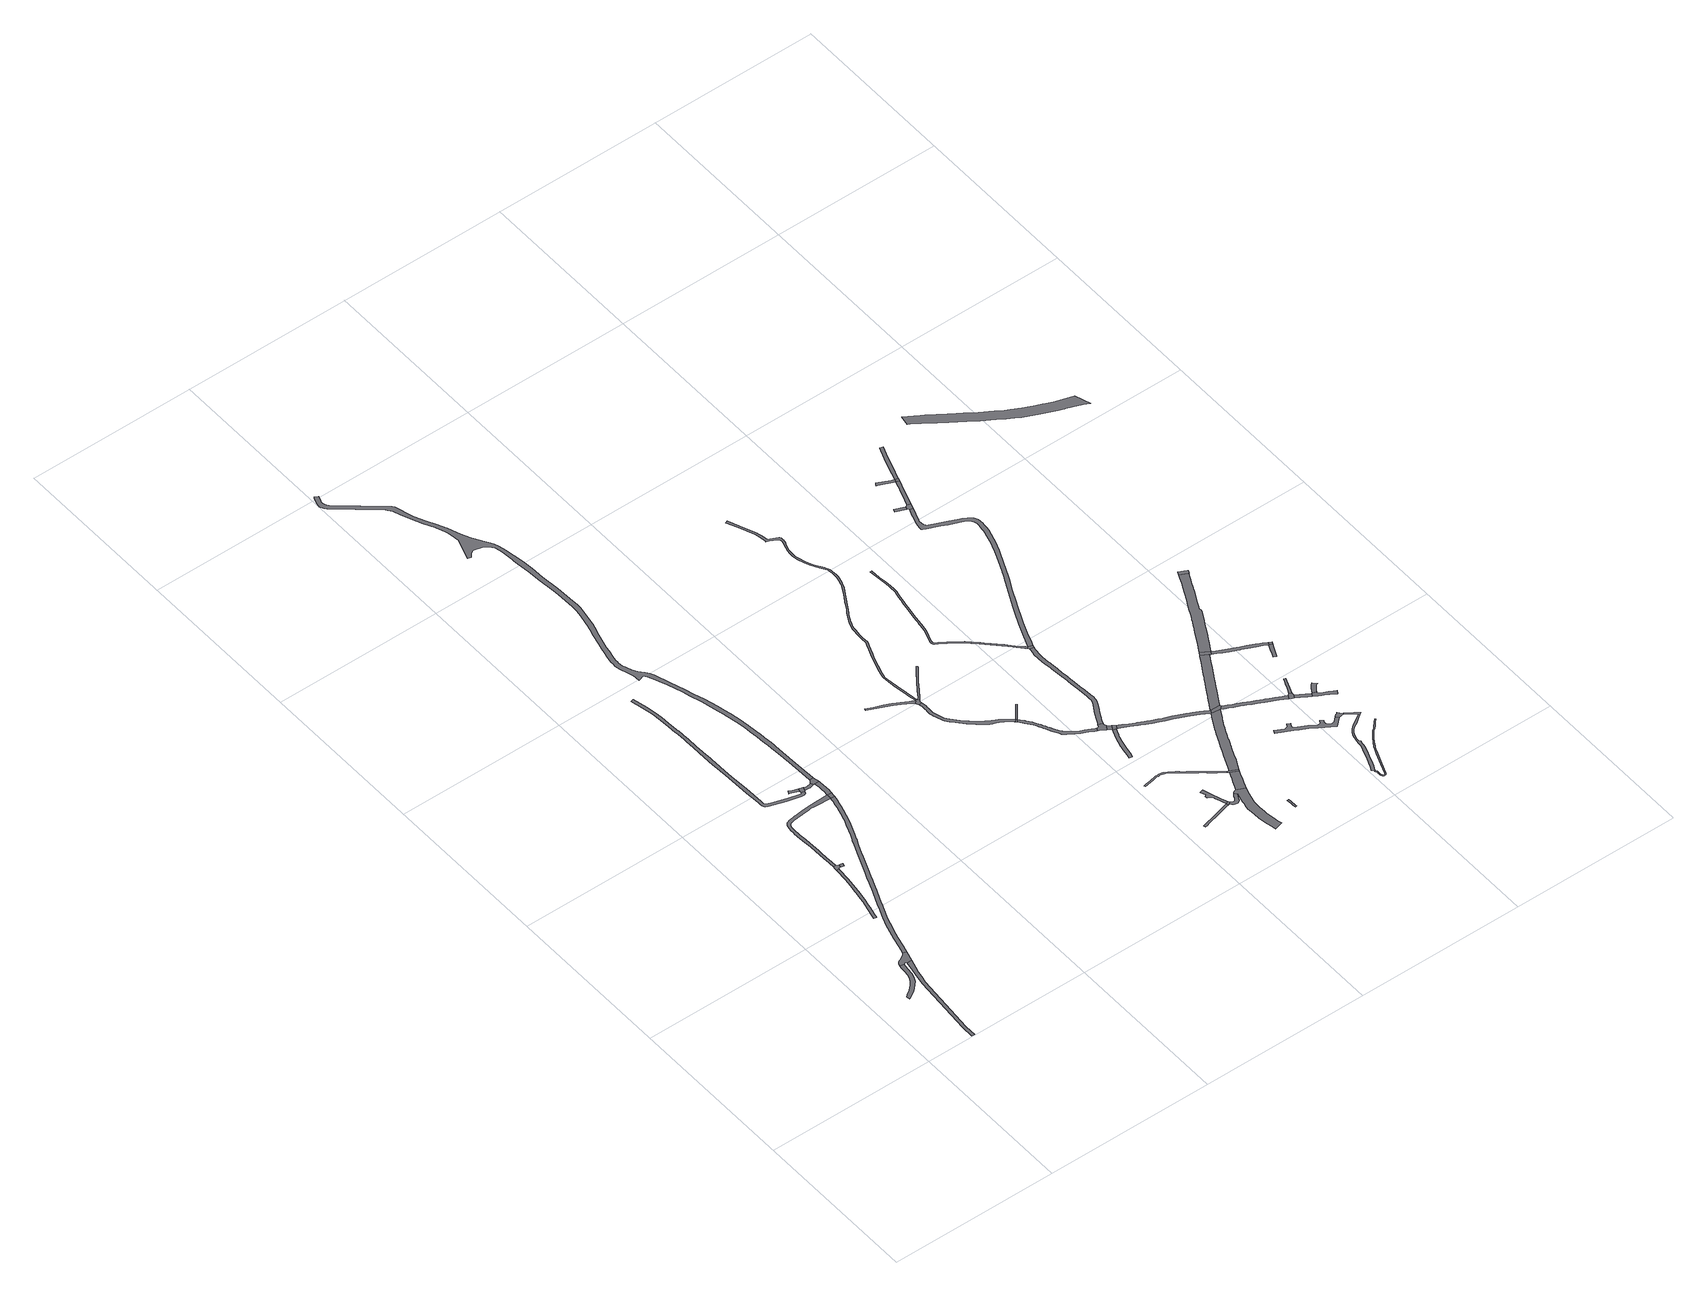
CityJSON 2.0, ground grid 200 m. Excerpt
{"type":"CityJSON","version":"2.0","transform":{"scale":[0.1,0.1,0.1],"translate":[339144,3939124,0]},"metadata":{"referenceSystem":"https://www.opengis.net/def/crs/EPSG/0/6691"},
"CityObjects":{
"road1":{"type":"Road","attributes":{"RoadStructureAttribute.sectionType":"1"},"geometry":[{"type":"MultiSurface","lod":"1","boundaries":[[[0,1,2,3,4,5,6,7,8,9,10,11,12,13,14,15,16,17,18,19,20]]]}]},
"road2":{"type":"Road","attributes":{"RoadStructureAttribute.sectionType":"1"},"geometry":[{"type":"MultiSurface","lod":"1","boundaries":[[[21,22,23,24,25,26,27,28,29,30,31,32,33,34,35]]]}]},
"road3":{"type":"Road","geometry":[{"type":"MultiSurface","lod":"1","boundaries":[[[34,36,37,38,39,40,41,42,43,10,9,44,45,46,47,35]]]}]},
"road4":{"type":"Road","attributes":{"RoadStructureAttribute.sectionType":"1"},"geometry":[{"type":"MultiSurface","lod":"1","boundaries":[[[48,49,50,51,52,53,54,55,56,57,58,59,60,61,62,63,64,65,66,67,68,69,70,71]]]}]},
"road5":{"type":"Road","geometry":[{"type":"MultiSurface","lod":"1","boundaries":[[[70,72,73,74,75,76,77,78,79,80,81,82,83,71]]]}]},
"road6":{"type":"Road","geometry":[{"type":"MultiSurface","lod":"1","boundaries":[[[75,84,85,86,87,76]]]}]},
"road7":{"type":"Road","attributes":{"RoadStructureAttribute.sectionType":"1"},"geometry":[{"type":"MultiSurface","lod":"1","boundaries":[[[88,89,90,91,92,93,94,95,96,97,98,99,100,101,102,103,104,105,106,107,108,109,110,111,112,113,114,115,116,117,118,119,120,121,37,36,122,123,124,125,126,127,128,129,130,131,132,133,134,135,136,137,138,139,140,141,142,143,144,145,146,147,148,149,150,151,152,153]]]}]},
"road8":{"type":"Road","attributes":{"RoadStructureAttribute.sectionType":"1"},"geometry":[{"type":"MultiSurface","lod":"1","boundaries":[[[154,155,156,157,158,159,160,161,162,163,164,165,166,167,168,169,170,171,172,173,174,175,176,177,178,179,180,181,88,182,183,184,185,186,187,188,189,190,191,192,193,194,195,196,197,198,199,200,201,202,203,204,205,206,207,208,209,210,81,80]]]}]},
"road9":{"type":"Road","geometry":[{"type":"MultiSurface","lod":"1","boundaries":[[[211,212,213,214,215,216,217,218,219]]]}]},
"road10":{"type":"Road","geometry":[{"type":"MultiSurface","lod":"1","boundaries":[[[220,221,222,211,219,223,224,225,226]]]}]},
"road11":{"type":"Road","attributes":{"RoadStructureAttribute.sectionType":"1"},"geometry":[{"type":"MultiSurface","lod":"1","boundaries":[[[225,227,228,229,230,231,232,233,234,235,236,237,238,239,240,241,242,243,244,245,246,247,248,249,250,251,252,253,254,255,256,257,258,259,260,261,262,263,264,265,266,267,268,269,270,271,272,273,274,275,276,277,278,279,280,281,282,283,284,285,226]]]}]},
"road12":{"type":"Road","attributes":{"RoadStructureAttribute.sectionType":"1"},"geometry":[{"type":"MultiSurface","lod":"1","boundaries":[[[286,287,288,289,290,291,292,293,294,222,221]]]}]},
"road13":{"type":"Road","geometry":[{"type":"MultiSurface","lod":"1","boundaries":[[[295,296,182,88,153]]]}]},
"road14":{"type":"Road","attributes":{"RoadStructureAttribute.sectionType":"1"},"geometry":[{"type":"MultiSurface","lod":"1","boundaries":[[[297,298,299,300,301,182,296,302,303,304,305,306,307,308,309]]]}]},
"road15":{"type":"Road","geometry":[{"type":"MultiSurface","lod":"1","boundaries":[[[308,310,311,312,313,314,290,289,315,309]]]}]},
"road16":{"type":"Road","geometry":[{"type":"MultiSurface","lod":"1","boundaries":[[[316,317,318,319,320,321,322,323,324,325,326,327,328,329,330,331,332,333,334,335,336,337,338,339,340,341,342,343,344,345,346,347,348,349,350,351,352,353,354,355,356,357,358,359,360,361,362,363,364,365,366,367,368,369,370,371,372,373,374,375,376,377,378,379,380,381,382,383,384,385,386,387,388,389,390,391,392,393,394,395,396,397,398,399,400,401,402,403,404,405,406,407,408,409,410,411,412,413,414,415,416,417,418,419,420,421,312,311,422,423,424,425,426,427,428,429,430,431,432,433,434,435,436,437,438,439,440,441,442,443,444,445,446,447,448,449,450,451,452,453,454,455,456,457,458,459,460,461,462,463,464,465,466,467,468,469,470,471,472,473,474,475,476,477,478,479,480,481,482,483,484,485,486,487,488,489,490,491,492,493,494,495,496,497,498,499,500,501,502,503,504]]]}]},
"road17":{"type":"Road","attributes":{"RoadStructureAttribute.sectionType":"1"},"geometry":[{"type":"MultiSurface","lod":"1","boundaries":[[[505,506,507,508,509,510,511,512,513,514,515,516,517,518,519,520,521,522]]]}]},
"road18":{"type":"Road","geometry":[{"type":"MultiSurface","lod":"1","boundaries":[[[523,524,525,526,522,521,527,528,529,530,531,532]]]}]},
"road19":{"type":"Road","attributes":{"RoadStructureAttribute.sectionType":"1"},"geometry":[{"type":"MultiSurface","lod":"1","boundaries":[[[533,534,535,536,537,538,539,540,541,542,543,544,545,546,547,548,549,550,551,552,553,554,555,556,557,558,559,560,561,562,563,564,530,529,565,566,567,568,569,570,571,572,573,574,575,576,577,578,579,580,581,582,583,584,585,586,587,588,589,590,591,592,593,594,595,596,597,598,599,600]]]}]},
"road20":{"type":"Road","attributes":{"RoadStructureAttribute.sectionType":"1"},"geometry":[{"type":"MultiSurface","lod":"1","boundaries":[[[601,602,603,604,605,606,607,608,609,610,611,612,523,532]]]}]},
"road21":{"type":"Road","geometry":[{"type":"MultiSurface","lod":"1","boundaries":[[[600,613,614,533]]]}]},
"road22":{"type":"Road","attributes":{"RoadStructureAttribute.sectionType":"1"},"geometry":[{"type":"MultiSurface","lod":"1","boundaries":[[[615,616,617,618,619,620,621,622,623,624,625,626,627,628,629,630,631,632,633,634,635,636,637,638]]]}]},
"road23":{"type":"Road","attributes":{"RoadStructureAttribute.sectionType":"1"},"geometry":[{"type":"MultiSurface","lod":"1","boundaries":[[[639,640,641,642,643,533,614]]]}]},
"road24":{"type":"Road","attributes":{"RoadStructureAttribute.sectionType":"1"},"geometry":[{"type":"MultiSurface","lod":"1","boundaries":[[[613,644,645,646,647,648,649,650,651,652,653,654,655,656,657,658,659,660,661,662,663,664,665,666,667,668,669,670,671,672,673,674,675,676,677,678,679,680,681,682,683,684,685,686,687,688,689,690,691,692,693,694,695,696,697,698,699,614]]]}]},
"road25":{"type":"Road","attributes":{"RoadStructureAttribute.sectionType":"1"},"geometry":[{"type":"MultiSurface","lod":"1","boundaries":[[[700,701,702,703,704,705,706,707,708,709,710,711,712,713,714,715]]]}]},
"road26":{"type":"Road","geometry":[{"type":"MultiSurface","lod":"1","boundaries":[[[716,717,715,714,615,638,718]]]}]},
"road27":{"type":"Road","attributes":{"RoadStructureAttribute.sectionType":"1"},"geometry":[{"type":"MultiSurface","lod":"1","boundaries":[[[719,720,721,722,723,724,725,726,727,728,729,730,731,732,733,734,735,736,737,738,739,740,741,742,743,744,745,746,747,748,749,750,751,752,753,754,755,756,757,758,759,760,761,762,763,764,765,766,767,768,769,770,771,772,773,774,775,776,777,778,779,780,781,782,783,784,785,786,787,788,789,790,791,792,793,794,795,796,797,798,799,800,801,802,803,804,805,806,807,808,809,810,811,812,813,814,815,816,817,818,819,820,525,524,821,822,823,824,825,826,827,828,829,830,831,832,833,834,835,836,837,838,839,840,841,842,843,844,845,846,847,848,849,850,851,852,853,854,855,856,857,858,859,860,861,862,863,864,865,866,867,868,869,870,871,872,873,874,875,876,877,878,879,880,881,882,883,884,885,886,887,888,889,890,891,892,893,894,895,896,897,898,899,900,901,902,903,904,905,906,907,908,909,910,911,912,913,914,915,916,917,918,919,920]]]}]},
"road28":{"type":"Road","attributes":{"RoadStructureAttribute.sectionType":"1"},"geometry":[{"type":"MultiSurface","lod":"1","boundaries":[[[921,922,923,924,925,926,927,928,929,930,931,932,933,934,935,936,937,938,939,940,941,942,943,944,945,946,947,948,949,950,951,952,953,954,955,956,957,958,959,960,961,962,963,964,965,966,967,968,969,970,971,972,973,974,975,976,977]]]}]},
"road29":{"type":"Road","attributes":{"RoadStructureAttribute.sectionType":"1"},"geometry":[{"type":"MultiSurface","lod":"1","boundaries":[[[978,979,980,981,982,983,984,985,986,987,988,989,990,991,992,993,994,995,996,716,718]]]}]},
"road30":{"type":"Road","attributes":{"RoadStructureAttribute.sectionType":"1"},"geometry":[{"type":"MultiSurface","lod":"1","boundaries":[[[997,998,999,1000,1001,1002,1003,1004,1005,1006,1007,1008,1009,1010,1011,1012,1013,1014,1015,1016,1017,1018,1019,1020,1021]]]}]},
"road31":{"type":"Road","attributes":{"function":"2","RoadStructureAttribute.sectionType":"1"},"geometry":[{"type":"MultiSurface","lod":"1","boundaries":[[[1022,1023,1024,989,988,1025,1026,1027,1028,1029,1030,1031,1032,1033,1034,1035,1036,1037,1038,1039,1040,1041,1042,1043,1044,1045,1046,1047,1048,1049,1050,1051,1052,1053,1054,1055,1056,1057,1058,1059,1060,1061,1062,1063,1064]]]}]},
"road32":{"type":"Road","geometry":[{"type":"MultiSurface","lod":"1","boundaries":[[[1065,1066,673,672,1067,1068,1069,1070,1071,1072]]]}]},
"road33":{"type":"Road","attributes":{"RoadStructureAttribute.sectionType":"1"},"geometry":[{"type":"MultiSurface","lod":"1","boundaries":[[[1073,1074,1075,1076,1077,1078,1069,1068]]]}]},
"road34":{"type":"Road","geometry":[{"type":"MultiSurface","lod":"1","boundaries":[[[1079,1076,1075,1021,1020,1080,1081]]]}]},
"road35":{"type":"Road","geometry":[{"type":"MultiSurface","lod":"1","boundaries":[[[1063,1082,1083,1084,1085,1086,1087,1088,1089,1090,1091,1092,1093,1094,1095,1096,1097,1064]]]}]},
"road36":{"type":"Road","geometry":[{"type":"MultiSurface","lod":"1","boundaries":[[[1098,1099,1100,1101,1102,1103,1104,1105,1106,1107,1108]]]}]},
"road37":{"type":"Road","geometry":[{"type":"MultiSurface","lod":"1","boundaries":[[[1109,921,977,1090,1089,1110,1111]]]}]},
"road38":{"type":"Road","attributes":{"RoadStructureAttribute.sectionType":"1"},"geometry":[{"type":"MultiSurface","lod":"1","boundaries":[[[1112,1113,1114,1115,1116,1117,1118,1119,1120,1121,1122,1123,1124,1125,1126,1127,1128,1129,1130,1131,1132,1133,1134,1135,1136,1137,1138,1139,1140,1141,1142,1143,1144,1145,1146,1147,1148,1149,1150,1151,1152,1153,1154,1155,1156,1157,1158,1159,1160,1161,1162,1163,1164,1165,1166,1167,1168,1169,1170,1171,1172,1173,1174,1175,1176,1177,1065,1072]]]}]},
"road39":{"type":"Road","attributes":{"RoadStructureAttribute.sectionType":"1"},"geometry":[{"type":"MultiSurface","lod":"1","boundaries":[[[1178,1179,1180,1181,1182,1183,1184,1185,1186,1187,1188,1189,1190,1191,1192,1193,1194,1195,1196,1197,1198,1199,1200,1201,1202,1203,1204,1205,1206,1207,1208,1209,1210,1211,1212,1213,1214,1215,1216,1217,1218,1219,1220,1221,1222,1223,1224,1225,1226,1227,1228,1229,1230,1231,1232,1233,1234,1235,1236,1237,1238,1239,1240,1241,1242,1243,1244,1245,1246,1247,1248,1249,1250,1251,1252,1253,1254,1255,1256,1257,1258,1259,1260,1261,1262,1263,1264,1265,1266]]]}]},
"road40":{"type":"Road","attributes":{"RoadStructureAttribute.sectionType":"1"},"geometry":[{"type":"MultiSurface","lod":"1","boundaries":[[[1267,1268,1269,1270,1271,1272,1273,1274,1275,1276,1277,1278,1279,1280,1281,1282,1283,1284,1285,1286,1287,1288,1081,1080,1289,1290,1291,1292,1293,1294,1295,1296,1297,1298,1299,1300,1301,1302,1303,1304,1305,1306,1307]]]}]},
"road41":{"type":"Road","geometry":[{"type":"MultiSurface","lod":"1","boundaries":[[[1142,1308,1309,1310,1266,1265,1311,1143]]]}]},
"road42":{"type":"Road","attributes":{"function":"2","RoadStructureAttribute.sectionType":"1"},"geometry":[{"type":"MultiSurface","lod":"1","boundaries":[[[1306,1312,1313,1314,1315,1316,1317,1318,1319,1320,1321,1322,1323,1324,1325,1326,1327,1328,1329,1111,1110,1330,1331,1332,1333,1334,1335,1336,1337,1338,1339,1340,1341,1342,1343,1344,1345,1346,1347,1348,1349]]]}]},
"road43":{"type":"Road","geometry":[{"type":"MultiSurface","lod":"1","boundaries":[[[1350,1351,1307,1306,1349]]]}]},
"road44":{"type":"Road","attributes":{"function":"2","RoadStructureAttribute.sectionType":"1"},"geometry":[{"type":"MultiSurface","lod":"1","boundaries":[[[1352,1353,1354,1355,1356,1357,1358,1359,1360,1361,1362,1363,1364,1365,1366,1367,1307,1351,1368,1369,1370,1371,1372,1373,1374,1375,1376,1377,1378,1379,1380,1381]]]}]},
"road45":{"type":"Road","attributes":{"RoadStructureAttribute.sectionType":"1"},"geometry":[{"type":"MultiSurface","lod":"1","boundaries":[[[1382,1383,1384,1385,1386,1387,1388,1389,1390,1391,1392,1393,1394,1395,1396,1397,1398,1399,1400,1401,1402,1403,1404,1405,1406,1407,1408,1409,1410,1411,1412,1413,1414,1415,1416,1417,1418,1419,1420,1421,1422,1423,1424,1425,1426,1427,1428,1429,1430,1431,1432,1433,1434,1435,1436,1437,1438,1439,1440,1441,1442,1443,1444,1445,1446,1447,1448,1449,1450,1451,1452,1453,1454,1455,1456,1457,1458,1459,1460,1461,1462,1463,1464,1465,1466,1467,1468,1469,1470,1471,1472,1473,1474,1475,1476,1477,1478,1479,1266,1310]]]}]},
"road46":{"type":"Road","attributes":{"RoadStructureAttribute.sectionType":"1"},"geometry":[{"type":"MultiSurface","lod":"1","boundaries":[[[1480,1481,1482,1483,1484,1485,1486,1487,1488,1489,1490,1491,1492,1493,1494,1495,1350,1349,1496,1497,1498,1499,1500,1501,1502,1503,1504,1505,1506,1507,1508,1509,1510,1511,1512,1513,1514]]]}]},
"road47":{"type":"Road","geometry":[{"type":"MultiSurface","lod":"1","boundaries":[[[1515,1516,1517,1518,1519,1520,1521,1522,1523,1524,1525,1526,1527,1528,1529,1530,1531,1532,1533,1534,1535,1536,1537,1538,1539,1540]]]}]},
"road48":{"type":"Road","geometry":[{"type":"MultiSurface","lod":"1","boundaries":[[[1541,1542,1543,1544]]]}]},
"road49":{"type":"Road","attributes":{"RoadStructureAttribute.sectionType":"1"},"geometry":[{"type":"MultiSurface","lod":"1","boundaries":[[[1545,1546,1547,1548,1549,1550,1551,1552,1553,1554,1555,1556,1557,1558,1559,1560,1561,1562,1563,1564,1565,1566,1567,1568,1569,1570,1571,1572,1573,1574,1575,1576,1577,1578,1579,1580,1581,1582,1583,1584,1585,1586,1587,1588,1589,1590,1591,1592,1593,1594,1595,1596,1597,1598,1599,1600,1601,1602]]]}]},
"road50":{"type":"Road","attributes":{"RoadStructureAttribute.sectionType":"1"},"geometry":[{"type":"MultiSurface","lod":"1","boundaries":[[[1603,1604,1605,1606,1607,1608,1609,1610,1611,1612,1613,1614,1615,1616,1617,1618,1619,1620,1621,1622,1623,1624,1625,1626,1627,1628,1629,1630,1631,1632,1633,1634,1635,1636,1637,1638,1639,1640,1641,1642,1643,1644,1645,1646,1647,1648,1649,1650,1651,1652,1653,1654,1655,1656,1657,1658,1659,1660,1661,1662,1663,1664,1665,1666,1667,1668,1669,1670,1671,1672,1673]]]}]},
"road51":{"type":"Road","geometry":[{"type":"MultiSurface","lod":"1","boundaries":[[[1674,1675,1426,1425,1676,1677,1541,1544]]]}]},
"road52":{"type":"Road","geometry":[{"type":"MultiSurface","lod":"1","boundaries":[[[1678,1352,1381,1679,1680]]]}]},
"road53":{"type":"Road","geometry":[{"type":"MultiSurface","lod":"1","boundaries":[[[1681,1682,1514,1513,1683,1684,1685]]]}]},
"road54":{"type":"Road","geometry":[{"type":"MultiSurface","lod":"1","boundaries":[[[1539,1642,1641,1686,1687,1688,1689,1690,1540]]]}]},
"road55":{"type":"Road","attributes":{"RoadStructureAttribute.sectionType":"1"},"geometry":[{"type":"MultiSurface","lod":"1","boundaries":[[[1684,1691,1692,1693,1694,1695,1696,1697,1698,1699,1685]]]}]},
"road56":{"type":"Road","attributes":{"RoadStructureAttribute.sectionType":"1"},"geometry":[{"type":"MultiSurface","lod":"1","boundaries":[[[1700,1701,1702,1703,1704,1705,1706,1707,1677,1676,1708,1709,1710]]]}]},
"road57":{"type":"Road","attributes":{"RoadStructureAttribute.sectionType":"1"},"geometry":[{"type":"MultiSurface","lod":"1","boundaries":[[[1711,1712,1713,1714,1715,1716,1717,1718,1719,1720,1682,1681]]]}]},
"road58":{"type":"Road","attributes":{"RoadStructureAttribute.sectionType":"1"},"geometry":[{"type":"MultiSurface","lod":"1","boundaries":[[[1721,1722,1723,1724,1725,1700,1726]]]}]},
"road59":{"type":"Road","geometry":[{"type":"MultiSurface","lod":"1","boundaries":[[[1727,1726,1700,1710]]]}]},
"road60":{"type":"Road","geometry":[{"type":"MultiSurface","lod":"1","boundaries":[[[1728,1729,1730,1731,1732,1733,1734,1735,1736,1737,1738,1739,1697,1696,1740,1741]]]}]},
"road61":{"type":"Road","geometry":[{"type":"MultiSurface","lod":"1","boundaries":[[[1742,1743,1744,1745,1746,1747,1748,1749,1750,1751,1752,1753,1739,1738]]]}]},
"road62":{"type":"Road","attributes":{"RoadStructureAttribute.sectionType":"1"},"geometry":[{"type":"MultiSurface","lod":"1","boundaries":[[[1679,1754,1755,1756,1757,1758,1759,1760,1761,1762,1763,1764,1765,1766,1767,1768,1769,1770,1771,1772,1773,1774,1775,1776,1777,1680]]]}]},
"road63":{"type":"Road","attributes":{"RoadStructureAttribute.sectionType":"1"},"geometry":[{"type":"MultiSurface","lod":"1","boundaries":[[[1727,1778,1779,1780,1781,1782,1783,1784,1785,1786,1787,1788,1726]]]}]},
"road64":{"type":"Road","attributes":{"function":"2","RoadStructureAttribute.sectionType":"1"},"geometry":[{"type":"MultiSurface","lod":"1","boundaries":[[[1789,1790,1791,1792,1793,1794,1795,1796,1797,1798,1799,1800,1801,1802,1803,1804,1805,1806,1807,1808,1809,1810,1811,1812,1813,1814,1815,1816,1817,1818,1819,1820,1821,1822,1823,1824,1825,1826,1827,1828,1829,1830,1831,1832,1678,1680]]]}]},
"road65":{"type":"Road","geometry":[{"type":"MultiSurface","lod":"1","boundaries":[[[1833,1834,1835,1836,1837,1838,1839,1765]]]}]},
"road66":{"type":"Road","geometry":[{"type":"MultiSurface","lod":"1","boundaries":[[[1839,1840,1766,1765]]]}]},
"road67":{"type":"Road","geometry":[{"type":"MultiSurface","lod":"1","boundaries":[[[1841,1842,1810,1809,1843,1844]]]}]},
"road68":{"type":"Road","attributes":{"function":"2","RoadStructureAttribute.sectionType":"1"},"geometry":[{"type":"MultiSurface","lod":"1","boundaries":[[[1845,1846,1847,1848,1849,1850,1851,1852,1853,1854,1855,1856,1857,1858,1859,1860,1861,1862,1863,1864,1865,1866,1867,1868,1869,1870,1871,1872,1873,1874,1875,1876,1877,1878,1879,1880,1881,1882,1883,1884,1885,1886]]]}]}
},
"vertices":[
[403,801,0],[453,833,0],[494,863,0],[552,916,0],[589,961,0],[617,1015,0],[630,1069,0],[639,1138,0],[644,1191,0],[652,1213,0],[604,1227,0],[599,1197,0],[593,1143,0],[585,1077,0],[574,1031,0],[550,986,0],[518,948,0],[464,899,0],[427,871,0],[389,846,0],[392,801,0],
[666,1094,0],[647,988,0],[630,892,0],[585,369,0],[566,154,0],[561,8,0],[601,7,0],[601,152,0],[617,335,0],[665,888,0],[682,973,0],[701,1046,0],[717,1109,0],[746,1214,0],[690,1215,0],
[782,1338,0],[739,1351,0],[719,1328,0],[695,1312,0],[657,1289,0],[641,1282,0],[628,1271,0],[614,1255,0],[657,1222,0],[665,1226,0],[677,1227,0],[685,1224,0],
[923,2518,0],[911,2411,0],[903,2359,0],[897,2316,0],[896,2309,0],[880,2215,0],[869,2156,0],[849,2062,0],[818,1933,0],[813,1910,0],[842,1904,0],[854,1954,0],[878,2055,0],[890,2113,0],[898,2150,0],[910,2209,0],[927,2312,0],[928,2319,0],[933,2354,0],[941,2407,0],[953,2515,0],[965,2655,0],[968,2668,0],[935,2666,0],
[970,2677,0],[976,2682,0],[983,2683,0],[992,2683,0],[1003,2712,0],[984,2718,0],[978,2720,0],[975,2724,0],[973,2730,0],[940,2724,0],[937,2703,0],[935,2685,0],
[1001,2681,0],[1035,2673,0],[1045,2706,0],[1027,2709,0],
[1513,3493,0],[1512,3481,0],[1507,3449,0],[1495,3396,0],[1484,3356,0],[1470,3304,0],[1461,3270,0],[1453,3243,0],[1437,3190,0],[1422,3147,0],[1406,3104,0],[1379,3035,0],[1351,2969,0],[1326,2911,0],[1321,2900,0],[1293,2838,0],[1247,2730,0],[1221,2667,0],[1194,2598,0],[1139,2466,0],[1103,2382,0],[1101,2376,0],[1071,2297,0],[1037,2216,0],[988,2104,0],[952,2013,0],[950,2009,0],[927,1955,0],[890,1868,0],[866,1804,0],[855,1771,0],[822,1669,0],[794,1563,0],[763,1437,0],[806,1425,0],[838,1552,0],[865,1656,0],[889,1729,0],[908,1790,0],[932,1851,0],[969,1938,0],[992,1991,0],[1016,2052,0],[1029,2086,0],[1078,2198,0],[1113,2280,0],[1145,2365,0],[1157,2395,0],[1180,2449,0],[1235,2581,0],[1264,2653,0],[1288,2712,0],[1334,2820,0],[1366,2889,0],[1367,2893,0],[1393,2951,0],[1420,3018,0],[1448,3087,0],[1465,3132,0],[1480,3176,0],[1491,3212,0],[1504,3257,0],[1528,3345,0],[1538,3386,0],[1551,3440,0],[1562,3489,0],
[972,2739,0],[971,2794,0],[968,2877,0],[966,2956,0],[965,2990,0],[965,3000,0],[963,3091,0],[959,3200,0],[953,3293,0],[953,3332,0],[952,3353,0],[951,3395,0],[953,3422,0],[960,3445,0],[967,3456,0],[974,3464,0],[982,3469,0],[991,3474,0],[1001,3477,0],[1009,3479,0],[1019,3481,0],[1032,3483,0],[1081,3487,0],[1151,3495,0],[1246,3506,0],[1269,3508,0],[1300,3507,0],[1334,3505,0],[1519,3557,0],[1398,3553,0],[1278,3545,0],[1167,3535,0],[1110,3530,0],[1087,3527,0],[1077,3526,0],[1053,3524,0],[1031,3520,0],[992,3514,0],[965,3504,0],[956,3498,0],[952,3494,0],[947,3488,0],[941,3478,0],[932,3458,0],[923,3427,0],[921,3396,0],[921,3350,0],[920,3328,0],[921,3291,0],[926,3206,0],[933,3091,0],[935,2999,0],[935,2997,0],[936,2955,0],[938,2876,0],[941,2794,0],[941,2793,0],
[1341,3801,0],[1337,3802,0],[1286,3822,0],[1245,3845,0],[1220,3810,0],[1234,3806,0],[1275,3788,0],[1324,3767,0],[1330,3763,0],
[1374,3744,0],[1379,3749,0],[1390,3786,0],[1333,3757,0],[1333,3753,0],[1333,3749,0],[1370,3734,0],
[1330,3738,0],[1317,3728,0],[1186,3762,0],[1008,3819,0],[979,3828,0],[949,3843,0],[943,3853,0],[939,3862,0],[939,3897,0],[930,4133,0],[921,4360,0],[915,4470,0],[915,4539,0],[913,4606,0],[911,4740,0],[910,4755,0],[907,4874,0],[906,4909,0],[905,4934,0],[904,5026,0],[903,5049,0],[903,5061,0],[898,5186,0],[897,5194,0],[888,5343,0],[884,5444,0],[875,5542,0],[855,5641,0],[813,5815,0],[781,5809,0],[818,5640,0],[839,5541,0],[847,5444,0],[852,5342,0],[861,5194,0],[861,5190,0],[866,5059,0],[867,5022,0],[869,4909,0],[874,4739,0],[877,4603,0],[878,4538,0],[885,4359,0],[894,4132,0],[897,4038,0],[898,4007,0],[902,3896,0],[902,3862,0],[906,3843,0],[914,3828,0],[926,3813,0],[948,3797,0],[1137,3738,0],[1156,3732,0],[1302,3699,0],[1339,3694,0],[1352,3701,0],[1360,3709,0],[1364,3719,0],
[1426,3740,0],[1446,3740,0],[1476,3746,0],[1498,3755,0],[1483,3791,0],[1470,3783,0],[1452,3779,0],[1432,3777,0],[1404,3782,0],
[1566,3519,0],[1570,3551,0],
[1521,3684,0],[1522,3664,0],[1522,3657,0],[1521,3585,0],[1521,3582,0],[1573,3582,0],[1573,3583,0],[1573,3588,0],[1574,3662,0],[1573,3664,0],[1574,3682,0],[1571,3752,0],[1515,3753,0],
[1566,3786,0],[1557,3831,0],[1509,3833,0],[1506,3818,0],[1495,3803,0],[1510,3760,0],
[51,10036,0],[45,10023,0],[31,9990,0],[18,9947,0],[10,9908,0],[10,9897,0],[13,9879,0],[34,9847,0],[52,9824,0],[91,9792,0],[159,9739,0],[275,9639,0],[295,9623,0],[399,9541,0],[488,9467,0],[518,9432,0],[537,9407,0],[547,9392,0],[557,9360,0],[576,9309,0],[581,9294,0],[624,9189,0],[686,9054,0],[744,8945,0],[749,8935,0],[775,8871,0],[790,8828,0],[792,8820,0],[803,8775,0],[817,8656,0],[774,8524,0],[731,8403,0],[769,8389,0],[799,8427,0],[816,8441,0],[838,8449,0],[858,8451,0],[876,8451,0],[910,8442,0],[944,8431,0],[974,8418,0],[1012,8382,0],[1023,8366,0],[1029,8358,0],[1040,8343,0],[1053,8288,0],[1063,8229,0],[1072,8138,0],[1074,8113,0],[1074,8112,0],[1076,8085,0],[1080,8026,0],[1095,7877,0],[1108,7727,0],[1129,7503,0],[1133,7437,0],[1138,7324,0],[1142,7211,0],[1139,7163,0],[1130,7092,0],[1096,6911,0],[1069,6809,0],[1061,6792,0],[1022,6642,0],[1004,6569,0],[993,6513,0],[974,6430,0],[964,6360,0],[964,6352,0],[963,6341,0],[960,6291,0],[960,6273,0],[972,6227,0],[1001,6140,0],[1007,6120,0],[1021,6070,0],[1025,6037,0],[1026,5991,0],[1098,6011,0],[1123,5972,0],[1144,5931,0],[1177,5855,0],[1211,5762,0],[1268,5591,0],[1298,5492,0],[1333,5371,0],[1347,5311,0],[1354,5284,0],[1361,5251,0],[1371,5209,0],[1385,5147,0],[1390,5129,0],[1390,5128,0],[1408,5045,0],[1431,4923,0],[1449,4803,0],[1457,4730,0],[1464,4650,0],[1466,4639,0],[1469,4572,0],[1476,4521,0],[1479,4468,0],[1486,4378,0],[1489,4356,0],[1496,4150,0],[1507,3890,0],[1552,3893,0],[1549,3970,0],[1541,4152,0],[1534,4357,0],[1530,4490,0],[1525,4532,0],[1519,4577,0],[1515,4642,0],[1514,4654,0],[1506,4735,0],[1498,4810,0],[1480,4931,0],[1457,5055,0],[1442,5123,0],[1420,5220,0],[1380,5376,0],[1337,5504,0],[1306,5604,0],[1249,5775,0],[1192,5954,0],[1169,5999,0],[1140,6043,0],[1088,6101,0],[1058,6153,0],[1031,6224,0],[1020,6256,0],[1016,6281,0],[1014,6313,0],[1015,6326,0],[1017,6354,0],[1026,6420,0],[1044,6501,0],[1056,6558,0],[1074,6629,0],[1112,6779,0],[1121,6795,0],[1148,6900,0],[1183,7084,0],[1192,7158,0],[1195,7210,0],[1191,7326,0],[1182,7507,0],[1161,7733,0],[1159,7783,0],[1155,7883,0],[1140,8034,0],[1128,8112,0],[1123,8146,0],[1120,8159,0],[1108,8226,0],[1095,8293,0],[1080,8348,0],[1061,8397,0],[1034,8449,0],[1000,8504,0],[992,8517,0],[940,8602,0],[886,8713,0],[831,8863,0],[827,8872,0],[782,8965,0],[725,9073,0],[665,9204,0],[635,9310,0],[631,9328,0],[618,9378,0],[603,9424,0],[582,9448,0],[552,9473,0],[518,9503,0],[436,9565,0],[425,9574,0],[338,9647,0],[304,9675,0],[177,9776,0],[112,9831,0],[78,9874,0],[66,9900,0],[63,9919,0],[64,9935,0],[78,9973,0],[91,10003,0],[96,10014,0],
[3005,4051,0],[2981,4066,0],[2903,4108,0],[2827,4149,0],[2746,4185,0],[2724,4195,0],[2647,4226,0],[2563,4264,0],[2558,4252,0],[2553,4240,0],[2712,4168,0],[2814,4122,0],[2889,4082,0],[2939,4055,0],[2965,4040,0],[2988,4026,0],[3007,4010,0],[3030,4031,0],
[3058,4032,0],[3054,4046,0],[3036,4043,0],[3038,4028,0],[3016,3996,0],[3024,3980,0],[3027,3971,0],[3066,3973,0],[3064,4002,0],[3077,4018,0],
[3660,3200,0],[3622,3232,0],[3589,3259,0],[3586,3261,0],[3558,3285,0],[3529,3306,0],[3498,3323,0],[3465,3341,0],[3434,3359,0],[3408,3373,0],[3381,3389,0],[3360,3403,0],[3332,3426,0],[3298,3459,0],[3275,3480,0],[3211,3544,0],[3163,3595,0],[3147,3613,0],[3140,3622,0],[3132,3632,0],[3123,3646,0],[3120,3649,0],[3109,3671,0],[3092,3715,0],[3077,3766,0],[3071,3787,0],[3068,3807,0],[3067,3825,0],[3068,3850,0],[3069,3877,0],[3070,3881,0],[3070,3919,0],[3030,3957,0],[3033,3942,0],[3035,3919,0],[3035,3882,0],[3034,3858,0],[3033,3852,0],[3032,3832,0],[3032,3824,0],[3033,3804,0],[3037,3780,0],[3043,3756,0],[3059,3704,0],[3077,3657,0],[3082,3646,0],[3090,3631,0],[3096,3623,0],[3104,3611,0],[3121,3590,0],[3137,3572,0],[3185,3520,0],[3239,3460,0],[3307,3398,0],[3335,3372,0],[3358,3353,0],[3382,3333,0],[3415,3312,0],[3424,3307,0],[3443,3297,0],[3475,3285,0],[3505,3271,0],[3538,3257,0],[3551,3248,0],[3571,3236,0],[3614,3202,0],[3636,3182,0],[3639,3179,0],
[3096,4043,0],[3153,4127,0],[3224,4229,0],[3301,4332,0],[3341,4383,0],[3352,4398,0],[3338,4409,0],[3327,4395,0],[3286,4343,0],[3209,4239,0],[3138,4137,0],[3081,4054,0],
[3651,3166,0],[3674,3189,0],
[4594,958,0],[4559,947,0],[4525,938,0],[4485,928,0],[4449,918,0],[4435,914,0],[4383,900,0],[4341,889,0],[4307,880,0],[4280,873,0],[4263,868,0],[4244,864,0],[4222,859,0],[4228,834,0],[4250,839,0],[4286,849,0],[4313,856,0],[4347,865,0],[4389,876,0],[4442,890,0],[4491,904,0],[4531,914,0],[4565,923,0],[4601,933,0],
[3734,3265,0],[3792,3339,0],[3806,3357,0],[3792,3368,0],[3759,3326,0],
[3658,3159,0],[3673,3141,0],[3700,3104,0],[3719,3080,0],[3738,3052,0],[3753,3028,0],[3773,2996,0],[3785,2974,0],[3794,2955,0],[3806,2931,0],[3816,2909,0],[3829,2884,0],[3848,2845,0],[3869,2806,0],[3878,2787,0],[3892,2763,0],[3896,2751,0],[3914,2735,0],[3935,2719,0],[3971,2695,0],[4001,2675,0],[4027,2659,0],[4057,2643,0],[4100,2621,0],[4130,2606,0],[4164,2588,0],[4185,2577,0],[4197,2570,0],[4207,2565,0],[4222,2597,0],[4213,2601,0],[4181,2619,0],[4146,2637,0],[4116,2652,0],[4073,2674,0],[4045,2689,0],[4021,2705,0],[3991,2726,0],[3962,2750,0],[3941,2768,0],[3928,2783,0],[3914,2800,0],[3899,2824,0],[3879,2861,0],[3860,2900,0],[3848,2925,0],[3837,2946,0],[3826,2970,0],[3816,2990,0],[3803,3013,0],[3782,3047,0],[3768,3071,0],[3747,3101,0],[3728,3125,0],[3722,3133,0],[3708,3151,0],
[4615,1003,0],[4598,1044,0],[4580,1090,0],[4567,1129,0],[4554,1165,0],[4524,1256,0],[4488,1248,0],[4511,1182,0],[4490,1173,0],[4490,1140,0],[4543,1110,0],[4552,1080,0],[4570,1033,0],[4587,991,0],[4599,963,0],[4627,975,0],
[4640,958,0],[4638,960,0],[4616,937,0],
[3083,7174,0],[3136,7045,0],[3211,6861,0],[3217,6843,0],[3225,6796,0],[3237,6730,0],[3232,6716,0],[3264,6702,0],[3344,6663,0],[3351,6657,0],[3356,6652,0],[3359,6647,0],[3363,6636,0],[3364,6627,0],[3364,6619,0],[3364,6609,0],[3363,6602,0],[3361,6594,0],[3359,6584,0],[3347,6554,0],[3339,6531,0],[3334,6515,0],[3327,6489,0],[3323,6468,0],[3322,6447,0],[3320,6420,0],[3320,6394,0],[3321,6367,0],[3325,6345,0],[3331,6317,0],[3338,6294,0],[3345,6272,0],[3353,6253,0],[3367,6213,0],[3384,6171,0],[3405,6137,0],[3433,6092,0],[3455,6057,0],[3467,6036,0],[3474,6018,0],[3479,6005,0],[3481,5990,0],[3483,5973,0],[3485,5948,0],[3486,5927,0],[3484,5901,0],[3483,5882,0],[3479,5860,0],[3475,5844,0],[3471,5828,0],[3465,5806,0],[3458,5784,0],[3449,5759,0],[3434,5726,0],[3389,5652,0],[3369,5619,0],[3332,5559,0],[3313,5524,0],[3294,5491,0],[3282,5469,0],[3271,5453,0],[3253,5427,0],[3241,5406,0],[3225,5378,0],[3212,5355,0],[3192,5312,0],[3183,5288,0],[3173,5265,0],[3168,5248,0],[3159,5217,0],[3159,5210,0],[3155,5187,0],[3151,5136,0],[3148,5106,0],[3146,5081,0],[3145,5056,0],[3146,5025,0],[3148,5009,0],[3148,4997,0],[3148,4986,0],[3148,4982,0],[3144,4973,0],[3127,4935,0],[3124,4928,0],[3085,4825,0],[3065,4778,0],[3059,4763,0],[3048,4730,0],[3045,4721,0],[3036,4692,0],[3025,4659,0],[3016,4632,0],[3007,4606,0],[2991,4548,0],[2984,4523,0],[2982,4502,0],[2982,4484,0],[2983,4451,0],[2986,4409,0],[2994,4312,0],[3014,4180,0],[3023,4121,0],[3041,4124,0],[3032,4183,0],[3011,4315,0],[2997,4431,0],[2995,4458,0],[2995,4483,0],[2998,4499,0],[3002,4519,0],[3009,4544,0],[3025,4600,0],[3033,4627,0],[3042,4653,0],[3053,4686,0],[3065,4724,0],[3075,4757,0],[3085,4780,0],[3102,4819,0],[3143,4926,0],[3143,4928,0],[3161,4966,0],[3166,4978,0],[3166,4985,0],[3166,4997,0],[3166,5010,0],[3164,5026,0],[3163,5056,0],[3164,5080,0],[3166,5104,0],[3169,5134,0],[3173,5185,0],[3176,5202,0],[3177,5213,0],[3185,5243,0],[3190,5259,0],[3199,5281,0],[3209,5305,0],[3228,5346,0],[3240,5369,0],[3256,5397,0],[3268,5418,0],[3286,5443,0],[3297,5460,0],[3310,5483,0],[3329,5515,0],[3348,5550,0],[3384,5610,0],[3404,5643,0],[3450,5718,0],[3465,5752,0],[3475,5778,0],[3482,5801,0],[3488,5824,0],[3492,5839,0],[3497,5856,0],[3501,5881,0],[3502,5900,0],[3504,5927,0],[3503,5949,0],[3501,5975,0],[3499,5993,0],[3496,6009,0],[3491,6025,0],[3483,6044,0],[3474,6060,0],[3471,6067,0],[3448,6101,0],[3420,6146,0],[3401,6179,0],[3384,6219,0],[3369,6260,0],[3362,6279,0],[3355,6299,0],[3349,6322,0],[3343,6348,0],[3339,6369,0],[3338,6394,0],[3338,6420,0],[3340,6446,0],[3341,6465,0],[3345,6485,0],[3351,6510,0],[3356,6525,0],[3363,6548,0],[3370,6564,0],[3376,6577,0],[3384,6601,0],[3387,6612,0],[3388,6623,0],[3388,6637,0],[3388,6651,0],[3387,6659,0],[3384,6667,0],[3381,6671,0],[3374,6678,0],[3264,6732,0],[3252,6801,0],[3243,6851,0],[3236,6870,0],[3162,7055,0],[3108,7184,0],
[4879,1311,0],[4861,1325,0],[4837,1344,0],[4803,1370,0],[4761,1401,0],[4722,1433,0],[4676,1472,0],[4636,1501,0],[4599,1529,0],[4561,1557,0],[4528,1583,0],[4500,1607,0],[4472,1628,0],[4443,1650,0],[4414,1671,0],[4386,1686,0],[4366,1694,0],[4348,1699,0],[4321,1703,0],[4297,1703,0],[4286,1703,0],[4276,1703,0],[4246,1698,0],[4218,1693,0],[4190,1687,0],[4132,1676,0],[4111,1671,0],[4101,1668,0],[4105,1651,0],[4136,1658,0],[4193,1669,0],[4217,1674,0],[4249,1680,0],[4277,1685,0],[4297,1685,0],[4320,1686,0],[4344,1682,0],[4361,1677,0],[4379,1670,0],[4405,1655,0],[4433,1635,0],[4461,1614,0],[4479,1600,0],[4489,1593,0],[4517,1569,0],[4524,1563,0],[4550,1542,0],[4588,1515,0],[4626,1486,0],[4646,1471,0],[4665,1458,0],[4711,1419,0],[4750,1387,0],[4793,1355,0],[4826,1329,0],[4851,1311,0],[4870,1296,0],
[4637,914,0],[4653,903,0],[4668,896,0],[4681,891,0],[4696,892,0],[4707,898,0],[4722,909,0],[4726,918,0],[4740,949,0],[4756,982,0],[4765,998,0],[4739,1023,0],[4722,999,0],[4705,965,0],[4690,941,0],[4683,936,0],[4674,936,0],[4663,940,0],[4648,949,0],
[4324,2453,0],[4323,2451,0],[4308,2410,0],[4290,2363,0],[4283,2339,0],[4277,2314,0],[4264,2270,0],[4253,2219,0],[4242,2165,0],[4233,2116,0],[4223,2070,0],[4258,2063,0],[4266,2079,0],[4272,2108,0],[4281,2156,0],[4292,2211,0],[4303,2260,0],[4316,2303,0],[4323,2332,0],[4328,2351,0],[4340,2383,0],[4345,2395,0],[4361,2437,0],[4374,2467,0],[4338,2483,0],
[4781,1049,0],[4769,1045,0],[4753,1037,0],[4775,1003,0],[4758,948,0],[4749,911,0],[4741,876,0],[4734,849,0],[4729,825,0],[4724,799,0],[4721,768,0],[4721,738,0],[4722,704,0],[4723,672,0],[4725,636,0],[4726,616,0],[4728,592,0],[4731,560,0],[4735,530,0],[4745,481,0],[4755,430,0],[4765,377,0],[4864,399,0],[4853,449,0],[4842,504,0],[4838,538,0],[4835,570,0],[4832,600,0],[4830,640,0],[4827,678,0],[4826,714,0],[4826,740,0],[4826,759,0],[4829,783,0],[4832,805,0],[4837,827,0],[4843,852,0],[4851,886,0],[4860,921,0],[4870,954,0],[4877,978,0],[4886,1005,0],[4791,1053,0],
[4270,2634,0],[4252,2601,0],[4226,2556,0],[4294,2518,0],[4324,2571,0],[4317,2583,0],[4315,2596,0],[4316,2609,0],
[4309,2509,0],[4316,2505,0],[4338,2492,0],[4366,2534,0],[4346,2547,0],[4333,2559,0],
[4374,2528,0],[4382,2469,0],[4406,2508,0],
[4898,1035,0],[4907,1057,0],[4916,1082,0],[4932,1121,0],[4946,1155,0],[4963,1198,0],[4975,1224,0],[4980,1234,0],[4891,1280,0],[4885,1264,0],[4872,1235,0],[4853,1194,0],[4839,1162,0],[4825,1132,0],[4810,1097,0],[4801,1073,0],
[5132,496,0],[5129,515,0],[5128,538,0],[5126,561,0],[5126,594,0],[5124,617,0],[5101,614,0],[5105,578,0],[5106,555,0],[5108,523,0],[5112,490,0],
[4898,1302,0],[4992,1256,0],[4902,1302,0],
[4320,2623,0],[4331,2646,0],[4350,2685,0],[4382,2748,0],[4420,2813,0],[4448,2860,0],[4459,2883,0],[4465,2900,0],[4470,2921,0],[4472,2937,0],[4472,2961,0],[4470,3009,0],[4462,3094,0],[4457,3163,0],[4451,3245,0],[4445,3344,0],[4445,3346,0],[4436,3423,0],[4433,3501,0],[4427,3587,0],[4425,3607,0],[4423,3630,0],[4419,3677,0],[4418,3721,0],[4418,3747,0],[4418,3767,0],[4420,3793,0],[4423,3814,0],[4427,3847,0],[4431,3861,0],[4434,3874,0],[4385,3886,0],[4384,3863,0],[4380,3849,0],[4377,3828,0],[4375,3816,0],[4373,3795,0],[4370,3769,0],[4371,3749,0],[4371,3723,0],[4372,3679,0],[4376,3631,0],[4379,3607,0],[4381,3590,0],[4385,3546,0],[4387,3529,0],[4390,3502,0],[4397,3418,0],[4404,3355,0],[4405,3344,0],[4411,3242,0],[4417,3159,0],[4422,3091,0],[4430,3006,0],[4429,2965,0],[4428,2943,0],[4424,2928,0],[4421,2915,0],[4415,2902,0],[4405,2883,0],[4380,2841,0],[4340,2771,0],[4307,2706,0],[4287,2667,0],[4275,2643,0],[4273,2640,0],
[4369,3943,0],[4294,4017,0],[4268,4044,0],[4222,4094,0],[4212,4106,0],[4126,4191,0],[4104,4213,0],[4049,4269,0],[3987,4330,0],[3952,4361,0],[3936,4374,0],[3907,4396,0],[3795,4479,0],[3716,4531,0],[3684,4552,0],[3680,4558,0],[3678,4567,0],[3677,4579,0],[3679,4591,0],[3682,4603,0],[3690,4629,0],[3716,4700,0],[3725,4725,0],[3730,4748,0],[3743,4832,0],[3747,4856,0],[3751,4884,0],[3754,4901,0],[3766,4988,0],[3780,5072,0],[3795,5153,0],[3803,5198,0],[3808,5228,0],[3815,5266,0],[3826,5312,0],[3830,5326,0],[3834,5350,0],[3836,5380,0],[3838,5412,0],[3837,5450,0],[3831,5529,0],[3822,5615,0],[3814,5733,0],[3796,5732,0],[3804,5613,0],[3813,5527,0],[3819,5449,0],[3820,5412,0],[3818,5381,0],[3816,5353,0],[3813,5332,0],[3812,5329,0],[3810,5321,0],[3798,5270,0],[3790,5231,0],[3785,5201,0],[3785,5197,0],[3763,5075,0],[3748,4990,0],[3737,4910,0],[3734,4886,0],[3729,4858,0],[3725,4831,0],[3712,4751,0],[3707,4730,0],[3699,4706,0],[3664,4609,0],[3661,4595,0],[3660,4592,0],[3658,4580,0],[3658,4564,0],[3661,4549,0],[3670,4537,0],[3705,4514,0],[3777,4467,0],[3783,4463,0],[3895,4380,0],[3940,4345,0],[3974,4315,0],[3992,4297,0],[4035,4255,0],[4112,4177,0],[4197,4093,0],[4202,4087,0],[4274,4010,0],[4298,3984,0],[4355,3925,0],[4373,3908,0],[4386,3923,0],
[5274,2085,0],[5227,2112,0],[5184,2136,0],[5122,2167,0],[5097,2180,0],[5061,2198,0],[4985,2233,0],[4927,2258,0],[4849,2289,0],[4833,2296,0],[4791,2313,0],[4725,2344,0],[4688,2360,0],[4664,2371,0],[4596,2405,0],[4583,2411,0],[4520,2445,0],[4468,2475,0],[4459,2480,0],[4430,2495,0],[4414,2503,0],[4410,2506,0],[4396,2462,0],[4441,2439,0],[4446,2437,0],[4502,2408,0],[4577,2368,0],[4629,2343,0],[4648,2334,0],[4707,2305,0],[4774,2274,0],[4832,2249,0],[4911,2218,0],[4967,2194,0],[5042,2159,0],[5102,2129,0],[5164,2098,0],[5206,2074,0],[5252,2048,0],[5258,2042,0],[5281,2082,0],
[4436,3882,0],[4441,3899,0],[4443,3907,0],[4382,3899,0],
[5218,1974,0],[5166,1877,0],[5151,1849,0],[5138,1821,0],[5133,1811,0],[5122,1787,0],[5106,1753,0],[5079,1693,0],[5074,1683,0],[5072,1678,0],[5053,1636,0],[5050,1630,0],[5019,1562,0],[5010,1541,0],[4989,1497,0],[4967,1447,0],[4950,1411,0],[4910,1319,0],[5015,1302,0],[5052,1380,0],[5081,1450,0],[5112,1523,0],[5134,1572,0],[5138,1580,0],[5141,1588,0],[5168,1647,0],[5170,1651,0],[5198,1713,0],[5223,1768,0],[5240,1803,0],[5257,1835,0],[5266,1853,0],[5267,1855,0],[5272,1865,0],[5294,1905,0],[5305,1925,0],[5338,1981,0],[5366,2028,0],
[5401,2063,0],[5396,2078,0],
[5672,2751,0],[5665,2739,0],[5622,2665,0],[5579,2592,0],[5538,2523,0],[5515,2483,0],[5498,2455,0],[5489,2439,0],[5468,2404,0],[5429,2337,0],[5393,2276,0],[5379,2250,0],[5370,2236,0],[5355,2209,0],[5321,2152,0],[5298,2113,0],[5406,2098,0],[5406,2100,0],[5441,2158,0],[5480,2226,0],[5515,2286,0],[5527,2306,0],[5554,2353,0],[5585,2404,0],[5624,2472,0],[5665,2541,0],[5681,2568,0],[5708,2615,0],[5752,2689,0],[5757,2700,0],
[4449,3930,0],[4456,3947,0],[4507,4079,0],[4560,4210,0],[4568,4230,0],[4587,4272,0],[4654,4421,0],[4694,4505,0],[4756,4636,0],[4831,4784,0],[4903,4936,0],[4927,4988,0],[5003,5160,0],[5044,5269,0],[5079,5384,0],[5093,5439,0],[5102,5497,0],[5107,5532,0],[5109,5563,0],[5109,5595,0],[5107,5612,0],[5104,5630,0],[5098,5644,0],[5091,5660,0],[5079,5674,0],[5067,5688,0],[5054,5700,0],[5034,5714,0],[4985,5739,0],[4969,5747,0],[4839,5802,0],[4742,5846,0],[4667,5879,0],[4652,5885,0],[4644,5892,0],[4635,5900,0],[4629,5913,0],[4626,5928,0],[4623,5941,0],[4623,5957,0],[4623,5976,0],[4628,5991,0],[4658,6084,0],[4687,6155,0],[4649,6167,0],[4620,6096,0],[4601,6036,0],[4590,6003,0],[4586,5988,0],[4582,5975,0],[4575,5936,0],[4569,5913,0],[4568,5898,0],[4568,5889,0],[4571,5879,0],[4579,5870,0],[4612,5854,0],[4751,5792,0],[4821,5761,0],[4950,5706,0],[4977,5692,0],[5011,5675,0],[5026,5664,0],[5034,5656,0],[5041,5649,0],[5046,5639,0],[5052,5625,0],[5055,5616,0],[5058,5604,0],[5059,5592,0],[5059,5565,0],[5057,5537,0],[5052,5504,0],[5048,5475,0],[5044,5449,0],[5031,5397,0],[4996,5285,0],[4985,5254,0],[4956,5178,0],[4927,5109,0],[4889,5017,0],[4884,5005,0],[4855,4941,0],[4850,4931,0],[4840,4908,0],[4838,4903,0],[4836,4900,0],[4823,4870,0],[4816,4854,0],[4792,4802,0],[4781,4780,0],[4715,4652,0],[4611,4439,0],[4586,4381,0],[4518,4229,0],[4460,4098,0],[4415,3982,0],[4403,3948,0],
[5991,1772,0],[5974,1782,0],[5906,1817,0],[5853,1843,0],[5811,1863,0],[5797,1869,0],[5728,1903,0],[5683,1926,0],[5643,1945,0],[5620,1956,0],[5603,1965,0],[5554,1989,0],[5548,1992,0],[5507,2010,0],[5464,2030,0],[5413,2054,0],[5395,2015,0],[5423,2002,0],[5446,1991,0],[5489,1971,0],[5536,1950,0],[5552,1942,0],[5587,1924,0],[5642,1898,0],[5664,1887,0],[5708,1864,0],[5777,1831,0],[5834,1804,0],[5887,1778,0],[5915,1763,0],[5953,1744,0],[5968,1736,0],[5976,1732,0],[6001,1718,0],[6021,1756,0],
[6157,1178,0],[6131,1175,0],[6080,1206,0],[6075,1235,0],[6091,1263,0],[6055,1284,0],[6035,1254,0],[6004,1248,0],[5919,1304,0],[5826,1351,0],[5788,1371,0],[5779,1402,0],[5797,1435,0],[5762,1454,0],[5744,1420,0],[5710,1410,0],[5605,1463,0],[5587,1428,0],[5587,1427,0],[5761,1340,0],[5811,1314,0],[5899,1269,0],[5982,1215,0],[6143,1109,0],[6237,1200,0],[6208,1229,0],
[4639,6222,0],[4523,6270,0],[4509,6236,0],[4625,6189,0],
[6047,384,0],[6053,375,0],[6056,367,0],[6060,354,0],[6059,341,0],[6059,320,0],[6061,310,0],[6064,298,0],[6071,285,0],[6086,276,0],[6101,275,0],[6113,282,0],[6124,299,0],[6170,426,0],[6227,564,0],[6251,625,0],[6260,641,0],[6267,655,0],[6300,710,0],[6329,754,0],[6351,783,0],[6375,810,0],[6394,834,0],[6406,843,0],[6421,852,0],[6444,877,0],[6469,905,0],[6473,910,0],[6512,953,0],[6504,961,0],[6469,923,0],[6460,913,0],[6435,885,0],[6414,861,0],[6399,854,0],[6385,842,0],[6366,818,0],[6342,791,0],[6319,761,0],[6290,717,0],[6256,661,0],[6248,644,0],[6240,630,0],[6216,569,0],[6159,430,0],[6113,304,0],[6105,291,0],[6098,287,0],[6090,288,0],[6080,293,0],[6075,303,0],[6072,312,0],[6071,321,0],[6071,341,0],[6072,355,0],[6068,371,0],[6064,380,0],[6058,390,0],
[6085,449,0],[6100,482,0],[6113,518,0],[6128,555,0],[6141,589,0],[6165,655,0],[6170,670,0],[6175,684,0],[6186,720,0],[6190,744,0],[6194,768,0],[6200,802,0],[6190,812,0],[6186,829,0],[6189,851,0],[6194,878,0],[6201,901,0],[6210,921,0],[6223,943,0],[6235,961,0],[6249,977,0],[6264,990,0],[6279,999,0],[6299,1010,0],[6331,1029,0],[6357,1049,0],[6391,1073,0],[6420,1095,0],[6431,1103,0],[6446,1113,0],[6450,1118,0],[6447,1123,0],[6437,1128,0],[6409,1147,0],[6404,1151,0],[6395,1157,0],[6392,1158,0],[6348,1187,0],[6310,1216,0],[6300,1205,0],[6301,1204,0],[6339,1175,0],[6383,1144,0],[6412,1123,0],[6423,1115,0],[6415,1110,0],[6409,1105,0],[6282,1025,0],[6255,1002,0],[6239,987,0],[6223,970,0],[6211,951,0],[6197,928,0],[6187,907,0],[6180,882,0],[6174,853,0],[6171,831,0],[6167,799,0],[6164,775,0],[6159,754,0],[6153,726,0],[6142,696,0],[6137,681,0],[6132,667,0],[6108,601,0],[6095,568,0],[6081,531,0],[6067,496,0],[6054,464,0],[6025,415,0],[6055,397,0],
[4644,6179,0],[4647,6176,0],[4705,6220,0],[4668,6234,0],
[5693,2786,0],[5775,2690,0],[5794,2725,0],
[6074,1764,0],[6049,1778,0],[6032,1701,0],[6050,1690,0],[6074,1730,0],
[6277,1240,0],[6276,1249,0],[6258,1266,0],[6241,1248,0],[6234,1254,0],
[6100,1661,0],[6135,1639,0],[6154,1628,0],[6166,1621,0],[6192,1606,0],[6204,1599,0],[6229,1635,0],[6176,1665,0],[6123,1697,0],
[4779,6554,0],[4760,6495,0],[4754,6479,0],[4750,6467,0],[4745,6451,0],[4694,6305,0],[4681,6268,0],[4671,6243,0],[4718,6255,0],[4798,6482,0],[4817,6542,0],
[6087,1795,0],[6103,1834,0],[6122,1879,0],[6141,1926,0],[6155,1960,0],[6132,1969,0],[6118,1934,0],[6099,1889,0],[6080,1844,0],[6064,1806,0],
[4760,6602,0],[4611,6673,0],[4599,6653,0],[4589,6637,0],[4603,6631,0],[4791,6590,0],
[4829,6578,0],
[6289,1549,0],[6313,1535,0],[6359,1507,0],[6411,1477,0],[6432,1465,0],[6456,1507,0],[6425,1522,0],[6379,1545,0],[6331,1570,0],[6274,1604,0],[6279,1615,0],[6236,1638,0],[6247,1573,0],[6258,1567,0],
[6289,1636,0],[6305,1659,0],[6320,1679,0],[6335,1694,0],[6347,1702,0],[6358,1704,0],[6317,1746,0],[6293,1724,0],[6278,1706,0],[6265,1690,0],[6254,1670,0],[6249,1660,0],
[5824,2663,0],[5879,2636,0],[5937,2608,0],[5988,2584,0],[6026,2567,0],[6043,2559,0],[6050,2556,0],[6115,2527,0],[6193,2493,0],[6218,2481,0],[6261,2461,0],[6310,2436,0],[6327,2465,0],[6293,2485,0],[6276,2493,0],[6227,2518,0],[6215,2524,0],[6131,2564,0],[6067,2592,0],[6034,2607,0],[6004,2621,0],[5954,2645,0],[5897,2672,0],[5843,2699,0],
[4858,6664,0],[4904,6800,0],[4948,6921,0],[4985,7019,0],[4948,7033,0],[4926,6975,0],[4911,6934,0],[4876,6840,0],[4867,6814,0],[4846,6753,0],[4820,6677,0],
[5814,2758,0],[5853,2825,0],[5884,2880,0],[5923,2949,0],[5958,3013,0],[5985,3061,0],[6010,3107,0],[6037,3157,0],[6064,3206,0],[6081,3240,0],[6072,3263,0],[6095,3308,0],[6123,3364,0],[6192,3498,0],[6206,3527,0],[6221,3560,0],[6234,3585,0],[6245,3608,0],[6256,3633,0],[6266,3654,0],[6298,3722,0],[6208,3764,0],[6179,3704,0],[6175,3695,0],[6158,3659,0],[6134,3610,0],[6123,3587,0],[6102,3542,0],[6050,3441,0],[6034,3409,0],[6005,3353,0],[5982,3308,0],[5959,3260,0],[5933,3211,0],[5924,3196,0],[5905,3161,0],[5882,3118,0],[5861,3081,0],[5855,3070,0],[5820,3007,0],[5794,2960,0],[5781,2938,0],[5751,2885,0],[5712,2818,0],
[6281,2372,0],[6257,2314,0],[6239,2275,0],[6275,2257,0],[6293,2298,0],[6318,2356,0],[6347,2418,0],
[6363,2445,0],
[6316,3759,0],[6226,3802,0],[6304,3719,0],[6322,3755,0],
[5373,7117,0],[5395,7102,0],[5490,7039,0],[5584,6970,0],[5619,6944,0],[5716,6878,0],[5864,6775,0],[5976,6699,0],[6116,6611,0],[6203,6557,0],[6312,6493,0],[6336,6479,0],[6514,6395,0],[6685,6325,0],[6723,6311,0],[6752,6300,0],[6758,6298,0],[6935,6233,0],[7003,6200,0],[6941,6377,0],[6817,6414,0],[6725,6446,0],[6722,6446,0],[6650,6477,0],[6616,6490,0],[6556,6515,0],[6502,6540,0],[6421,6578,0],[6383,6596,0],[6316,6633,0],[6261,6660,0],[6178,6712,0],[6041,6799,0],[5931,6873,0],[5916,6884,0],[5797,6966,0],[5791,6971,0],[5783,6976,0],[5688,7041,0],[5594,7105,0],[5556,7130,0],[5391,7233,0]
]}
